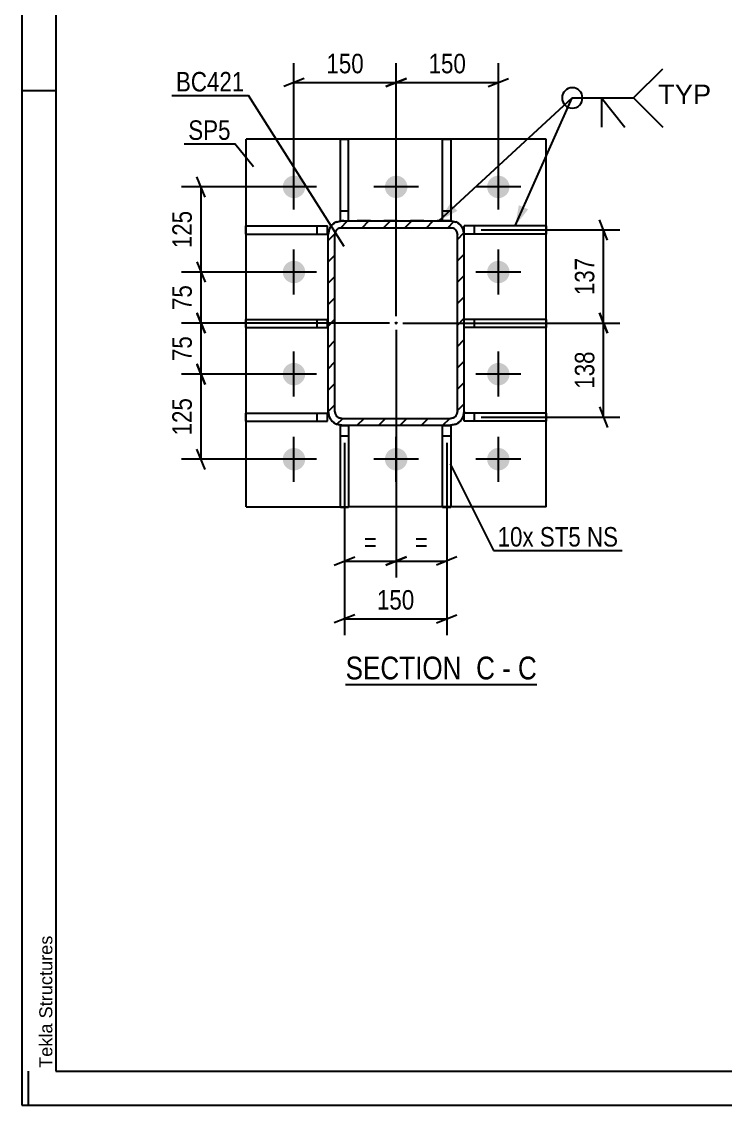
# Model space of a CAD drawing. Header units: millimetres. Extents: x -107 to 734, y -429 to 165.
# Drawn here: x -106.6 to -3.3, y -428.7 to -269.5 of the extents above; entities that cross this region are included whole.
import ezdxf

# ---------------------------------------------------------------- set-up
doc = ezdxf.new("R2010")
doc.units = ezdxf.units.MM
doc.linetypes.add('DXK_LINE_DOT2', pattern=[3.9198, 1.9599, -1.9599])
doc.linetypes.add('DXK_LINE_DOT3', pattern=[5.9187, 2.979, -0.9799, 0.9799, -0.9799])
doc.styles.add('Arial', font='ARIAL.TTF', dxfattribs={"height": 0.2})
doc.styles.add('Arial Narrow', font='ARIALN.TTF', dxfattribs={"height": 0.2})

# ---------------------------------------------------------------- blocks, each defined once
blk = doc.blocks.new('Unknown-761544594-1163')
at = {"color": 5, "linetype": 'Continuous'}
for p, q in [((-106.6, 165.33), (-106.6, -428.67)), ((-101.6, 160.33), (-101.6, -423.67)), ((-101.6, -279.67), (-106.6, -279.67)), ((-105.6, -428.67), (-105.6, -423.67)), ((-101.6, -423.67), (729.4, -423.67)), ((-106.6, -428.67), (734.4, -428.67))]:
    blk.add_line(p, q, dxfattribs=at)
at = {"color": 174, "linetype": 'Continuous', "style": 'Arial'}
blk.add_text('Tekla Structures', height=1.9102, rotation=90, dxfattribs=at).set_placement((-102.1, -423.17))
blk = doc.blocks.new('Unknown-761544594-12 - 11174')
at = {"color": 6, "linetype": 'Continuous'}
blk.add_line((-59.04, -366.85), (-30.97, -366.85), dxfattribs=at)
at = {"color": 0, "linetype": 'Continuous'}
for points in [[(-40.93, -366.1), (-40.93, -362.6), (-59.04, -362.6), (-59.04, -366.1)], [(-37.11, -366.1), (-37.11, -362.6), (-39.88, -362.6), (-39.88, -366.1)], [(-34.79, -366.1), (-34.79, -362.6), (-36.06, -362.6), (-36.06, -366.1)], [(-30.97, -366.1), (-30.97, -362.6), (-33.74, -362.6), (-33.74, -366.1)]]:
    blk.add_wipeout(points, dxfattribs=at)
at = {"color": 7, "linetype": 'Continuous', "style": 'Arial Narrow'}
for s, p in [('SECTION ', (-59.04, -366.1)), ('C', (-39.88, -366.1)), ('C', (-33.74, -366.1)), ('-', (-36.06, -366.1))]:
    blk.add_text(s, height=3.34, dxfattribs=at).set_placement(p)
blk = doc.blocks.new('Part-761544594-11229 - 11174')
at = {"color": 2, "linetype": 'Continuous'}
for p, q in [((-73.7, -314.43), (-73.7, -313.23)), ((-73.7, -313.23), (-61.7, -313.23)), ((-61.7, -314.43), (-61.7, -313.23)), ((-73.7, -314.43), (-61.7, -314.43))]:
    blk.add_line(p, q, dxfattribs=at)
at = {"color": 7, "linetype": 'DXK_LINE_DOT2'}
blk.add_line((-63.2, -314.43), (-63.2, -313.23), dxfattribs=at)
blk = doc.blocks.new('Part-761544594-11226 - 11174')
at = {"color": 2, "linetype": 'Continuous'}
for p, q in [((-59.8, -340.83), (-59.8, -328.83)), ((-59.8, -328.83), (-58.6, -328.83)), ((-58.6, -328.83), (-58.6, -340.83)), ((-58.6, -340.83), (-59.8, -340.83))]:
    blk.add_line(p, q, dxfattribs=at)
at = {"color": 7, "linetype": 'DXK_LINE_DOT2'}
blk.add_line((-59.8, -330.33), (-58.6, -330.33), dxfattribs=at)
blk = doc.blocks.new('Part-761544594-11210 - 11174')
at = {"linetype": 'Continuous'}
h = blk.add_hatch(dxfattribs=at)
h.set_pattern_fill('', scale=0.7, style=0, pattern_type=0)
h.set_pattern_definition([(45, (-61.6186, -326.7629), (-1.57154, 1.57154), [])])
h.paths.add_polyline_path([(-61.62, -300.76), (-61.62, -326.76), (-61.47, -327.53), (-61.03, -328.18), (-60.38, -328.61), (-59.62, -328.76), (-43.62, -328.76), (-42.85, -328.61), (-42.2, -328.18), (-41.77, -327.53), (-41.62, -326.76), (-41.62, -300.76), (-41.77, -300), (-42.2, -299.35), (-42.85, -298.92), (-43.62, -298.76), (-59.62, -298.76), (-60.38, -298.92), (-61.03, -299.35), (-61.47, -300)])
h.paths.add_polyline_path([(-60.33, -300.06), (-60, -299.84), (-59.62, -299.76), (-43.62, -299.76), (-43.24, -299.84), (-42.91, -300.06), (-42.69, -300.38), (-42.62, -300.76), (-42.62, -326.76), (-42.69, -327.15), (-42.91, -327.47), (-43.24, -327.69), (-43.62, -327.76), (-59.62, -327.76), (-60, -327.69), (-60.33, -327.47), (-60.54, -327.15), (-60.62, -326.76), (-60.62, -300.76), (-60.54, -300.38)])
blk.add_hatch(color=30, dxfattribs=at).paths.add_polyline_path([(-51.62, -313.86, -1), (-51.62, -313.66, -1)])
at = {"color": 7, "linetype": 'DXK_LINE_DOT2'}
for p, q in [((-60.38, -298.92), (-59.62, -298.76)), ((-43.62, -298.76), (-59.62, -298.76)), ((-43.62, -298.76), (-42.85, -298.92)), ((-61.62, -300.76), (-61.47, -300)), ((-61.62, -326.76), (-61.62, -300.76)), ((-60.54, -300.38), (-60.62, -300.76)), ((-60.62, -326.76), (-60.62, -300.76)), ((-59.62, -299.76), (-60, -299.84)), ((-59.62, -299.76), (-43.62, -299.76)), ((-43.24, -299.84), (-43.62, -299.76)), ((-42.62, -300.76), (-42.69, -300.38)), ((-42.62, -326.76), (-42.62, -300.76)), ((-41.77, -300), (-41.62, -300.76)), ((-41.62, -326.76), (-41.62, -300.76)), ((-61.47, -327.53), (-61.62, -326.76)), ((-60.62, -326.76), (-60.54, -327.15)), ((-60, -327.69), (-59.62, -327.76)), ((-59.62, -327.76), (-43.62, -327.76)), ((-43.62, -327.76), (-43.24, -327.69)), ((-42.69, -327.15), (-42.62, -326.76)), ((-41.62, -326.76), (-41.77, -327.53)), ((-59.62, -328.76), (-60.38, -328.61)), ((-59.62, -328.76), (-43.62, -328.76)), ((-42.85, -328.61), (-43.62, -328.76))]:
    blk.add_line(p, q, dxfattribs=at)
at = {"color": 2, "linetype": 'Continuous'}
for p, q in [((-59.62, -298.76), (-60.38, -298.92)), ((-59.62, -298.76), (-43.62, -298.76)), ((-42.85, -298.92), (-43.62, -298.76)), ((-61.47, -300), (-61.62, -300.76)), ((-61.62, -326.76), (-61.62, -300.76)), ((-60.62, -300.76), (-60.54, -300.38)), ((-60.62, -326.76), (-60.62, -300.76)), ((-60, -299.84), (-59.62, -299.76)), ((-59.62, -299.76), (-43.62, -299.76)), ((-43.62, -299.76), (-43.24, -299.84)), ((-42.69, -300.38), (-42.62, -300.76)), ((-42.62, -326.76), (-42.62, -300.76)), ((-41.62, -300.76), (-41.77, -300)), ((-41.62, -326.76), (-41.62, -300.76)), ((-61.62, -326.76), (-61.47, -327.53)), ((-60.54, -327.15), (-60.62, -326.76)), ((-59.62, -327.76), (-60, -327.69)), ((-59.62, -327.76), (-43.62, -327.76)), ((-43.24, -327.69), (-43.62, -327.76)), ((-42.62, -326.76), (-42.69, -327.15)), ((-41.77, -327.53), (-41.62, -326.76)), ((-60.38, -328.61), (-59.62, -328.76)), ((-59.62, -328.76), (-43.62, -328.76)), ((-43.62, -328.76), (-42.85, -328.61))]:
    blk.add_line(p, q, dxfattribs=at)
at = {"color": 7, "linetype": 'DXK_LINE_DOT3'}
blk.add_line((-51.62, -313.76), (-51.62, -313.76), dxfattribs=at)
at = {"color": 30, "linetype": 'DXK_LINE_DOT3'}
blk.add_line((-51.62, -313.76), (-51.62, -313.76), dxfattribs=at)
at = {"color": 30, "linetype": 'Continuous'}
blk.add_circle((-51.62, -313.76), 0.1, dxfattribs=at)
at = {"color": 7, "linetype": 'DXK_LINE_DOT2'}
for centre, radius, start, end in [((-59.62, -300.76), 2, 112.5, 157.5), ((-43.62, -300.76), 2, 22.5, 67.5), ((-59.62, -300.76), 1, 112.5, 157.5), ((-43.62, -300.76), 1, 22.5, 67.5), ((-59.62, -326.76), 2, 202.5, 247.5), ((-59.62, -326.76), 1, 202.5, 247.5), ((-43.62, -326.76), 1, 292.5, 337.5), ((-43.62, -326.76), 2, 292.5, 337.5)]:
    blk.add_arc(centre, radius, start, end, dxfattribs=at)
at = {"color": 2, "linetype": 'Continuous'}
for centre, radius, start, end in [((-59.62, -300.76), 2, 112.5, 157.5), ((-43.62, -300.76), 2, 22.5, 67.5), ((-59.62, -300.76), 1, 112.5, 157.5), ((-43.62, -300.76), 1, 22.5, 67.5), ((-59.62, -326.76), 2, 202.5, 247.5), ((-59.62, -326.76), 1, 202.5, 247.5), ((-43.62, -326.76), 1, 292.5, 337.5), ((-43.62, -326.76), 2, 292.5, 337.5)]:
    blk.add_arc(centre, radius, start, end, dxfattribs=at)
blk = doc.blocks.new('Part-761544594-11230 - 11174')
at = {"color": 2, "linetype": 'Continuous'}
for p, q in [((-73.7, -300.68), (-73.7, -299.48)), ((-73.7, -299.48), (-61.7, -299.48)), ((-73.7, -300.68), (-61.7, -300.68)), ((-61.7, -300.68), (-61.7, -299.48))]:
    blk.add_line(p, q, dxfattribs=at)
at = {"color": 7, "linetype": 'DXK_LINE_DOT2'}
blk.add_line((-63.2, -300.68), (-63.2, -299.48), dxfattribs=at)
blk = doc.blocks.new('Part-761544594-11214 - 11174')
at = {"color": 2, "linetype": 'Continuous'}
for p, q in [((-29.62, -286.76), (-73.62, -286.76)), ((-73.62, -299.48), (-73.62, -286.76)), ((-29.62, -340.76), (-29.62, -286.76)), ((-73.62, -313.23), (-73.62, -300.68)), ((-73.62, -326.98), (-73.62, -314.43)), ((-73.62, -340.76), (-73.62, -328.18)), ((-73.62, -340.76), (-59.8, -340.76)), ((-44.8, -340.76), (-58.6, -340.76)), ((-29.62, -340.76), (-43.6, -340.76))]:
    blk.add_line(p, q, dxfattribs=at)
at = {"color": 7, "linetype": 'DXK_LINE_DOT2'}
for p, q in [((-73.62, -300.68), (-73.62, -299.48)), ((-73.62, -314.43), (-73.62, -313.23)), ((-73.62, -328.18), (-73.62, -326.98)), ((-59.8, -340.76), (-58.6, -340.76)), ((-43.6, -340.76), (-44.8, -340.76))]:
    blk.add_line(p, q, dxfattribs=at)
blk = doc.blocks.new('Part-761544594-11225 - 11174')
at = {"color": 2, "linetype": 'Continuous'}
for p, q in [((-44.8, -340.83), (-44.8, -328.83)), ((-44.8, -328.83), (-43.6, -328.83)), ((-43.6, -328.83), (-43.6, -340.83)), ((-43.6, -340.83), (-44.8, -340.83))]:
    blk.add_line(p, q, dxfattribs=at)
at = {"color": 7, "linetype": 'DXK_LINE_DOT2'}
blk.add_line((-44.8, -330.33), (-43.6, -330.33), dxfattribs=at)
blk = doc.blocks.new('Part-761544594-11227 - 11174')
at = {"color": 2, "linetype": 'Continuous'}
for p, q in [((-44.8, -298.76), (-44.8, -286.76)), ((-44.8, -286.76), (-43.6, -286.76)), ((-43.6, -286.76), (-43.6, -298.76)), ((-43.6, -298.76), (-43.62, -298.76))]:
    blk.add_line(p, q, dxfattribs=at)
at = {"color": 7, "linetype": 'DXK_LINE_DOT2'}
for p, q in [((-44.8, -297.26), (-43.6, -297.26)), ((-43.6, -298.76), (-44.8, -298.76))]:
    blk.add_line(p, q, dxfattribs=at)
blk = doc.blocks.new('Part-761544594-11228 - 11174')
at = {"color": 2, "linetype": 'Continuous'}
for p, q in [((-59.8, -298.76), (-59.8, -286.76)), ((-59.8, -286.76), (-58.6, -286.76)), ((-58.6, -298.76), (-58.6, -286.76)), ((-59.8, -298.76), (-59.62, -298.76))]:
    blk.add_line(p, q, dxfattribs=at)
at = {"color": 7, "linetype": 'DXK_LINE_DOT2'}
for p, q in [((-59.8, -297.26), (-58.6, -297.26)), ((-59.62, -298.76), (-58.6, -298.76))]:
    blk.add_line(p, q, dxfattribs=at)
blk = doc.blocks.new('Part-761544594-11231 - 11174')
at = {"color": 2, "linetype": 'Continuous'}
for p, q in [((-73.7, -328.18), (-73.7, -326.98)), ((-73.7, -326.98), (-61.7, -326.98)), ((-61.7, -328.18), (-61.7, -326.98)), ((-73.7, -328.18), (-61.7, -328.18))]:
    blk.add_line(p, q, dxfattribs=at)
at = {"color": 7, "linetype": 'DXK_LINE_DOT2'}
blk.add_line((-63.2, -328.18), (-63.2, -326.98), dxfattribs=at)
blk = doc.blocks.new('Part-761544594-11232 - 11174')
at = {"color": 2, "linetype": 'Continuous'}
for p, q in [((-29.62, -313.23), (-41.62, -313.23)), ((-29.62, -313.23), (-29.62, -314.43)), ((-29.62, -314.43), (-41.62, -314.43))]:
    blk.add_line(p, q, dxfattribs=at)
at = {"color": 7, "linetype": 'DXK_LINE_DOT2'}
for p, q in [((-41.62, -314.43), (-41.62, -313.23)), ((-40.12, -314.43), (-40.12, -313.23))]:
    blk.add_line(p, q, dxfattribs=at)
blk = doc.blocks.new('Part-761544594-11233 - 11174')
at = {"color": 2, "linetype": 'Continuous'}
for p, q in [((-29.62, -299.48), (-41.62, -299.48)), ((-41.62, -300.68), (-41.62, -299.48)), ((-29.62, -300.68), (-41.62, -300.68)), ((-29.62, -299.48), (-29.62, -300.68))]:
    blk.add_line(p, q, dxfattribs=at)
at = {"color": 7, "linetype": 'DXK_LINE_DOT2'}
blk.add_line((-40.12, -300.68), (-40.12, -299.48), dxfattribs=at)
blk = doc.blocks.new('Part-761544594-11234 - 11174')
at = {"color": 2, "linetype": 'Continuous'}
for p, q in [((-29.62, -326.98), (-41.62, -326.98)), ((-41.62, -328.18), (-41.62, -326.98)), ((-29.62, -326.98), (-29.62, -328.18)), ((-29.62, -328.18), (-41.62, -328.18))]:
    blk.add_line(p, q, dxfattribs=at)
at = {"color": 7, "linetype": 'DXK_LINE_DOT2'}
blk.add_line((-40.12, -328.18), (-40.12, -326.98), dxfattribs=at)
blk = doc.blocks.new('Bolt-761544594-11280 - 11174')
at = {"linetype": 'Continuous'}
for points in [[(-68.27, -293.76, -1), (-64.97, -293.76, -1)], [(-53.27, -293.76, -1), (-49.97, -293.76, -1)], [(-38.27, -293.76, -1), (-34.97, -293.76, -1)], [(-68.27, -306.26, -1), (-64.97, -306.26, -1)], [(-38.27, -306.26, -1), (-34.97, -306.26, -1)], [(-68.27, -321.26, -1), (-64.97, -321.26, -1)], [(-38.27, -321.26, -1), (-34.97, -321.26, -1)], [(-68.27, -333.76, -1), (-64.97, -333.76, -1)], [(-53.27, -333.76, -1), (-49.97, -333.76, -1)], [(-38.27, -333.76, -1), (-34.97, -333.76, -1)]]:
    blk.add_hatch(color=1, dxfattribs=at).paths.add_polyline_path(points)
at = {"color": 1, "linetype": 'Continuous'}
for p, q in [((-66.62, -297.06), (-66.62, -290.46)), ((-51.62, -297.06), (-51.62, -290.46)), ((-36.62, -297.06), (-36.62, -290.46)), ((-63.32, -293.76), (-69.92, -293.76)), ((-48.32, -293.76), (-54.92, -293.76)), ((-33.32, -293.76), (-39.92, -293.76)), ((-66.62, -309.56), (-66.62, -302.96)), ((-36.62, -309.56), (-36.62, -302.96)), ((-63.32, -306.26), (-69.92, -306.26)), ((-33.32, -306.26), (-39.92, -306.26)), ((-66.62, -324.56), (-66.62, -317.96)), ((-36.62, -324.56), (-36.62, -317.96)), ((-63.32, -321.26), (-69.92, -321.26)), ((-33.32, -321.26), (-39.92, -321.26)), ((-66.62, -337.06), (-66.62, -330.46)), ((-51.62, -337.06), (-51.62, -330.46)), ((-36.62, -337.06), (-36.62, -330.46)), ((-63.32, -333.76), (-69.92, -333.76)), ((-48.32, -333.76), (-54.92, -333.76)), ((-33.32, -333.76), (-39.92, -333.76))]:
    blk.add_line(p, q, dxfattribs=at)
blk = doc.blocks.new('StraightDimension-761544594-16588 - 11174')
at = {"color": 7, "linetype": 'Continuous'}
for p, q in [((-80.87, -312.26), (-79.67, -315.26)), ((-52.62, -313.76), (-83.12, -313.76)), ((-80.27, -321.26), (-80.27, -313.76)), ((-79.67, -322.76), (-80.87, -319.76)), ((-67.62, -321.26), (-83.12, -321.26))]:
    blk.add_line(p, q, dxfattribs=at)
at = {"color": 0}
blk.add_wipeout([(-81.02, -315.08), (-85.22, -315.08), (-85.22, -319.94), (-81.02, -319.94)], dxfattribs=at)
at = {"color": 3, "style": 'Arial Narrow'}
blk.add_text('75', height=2.863, rotation=90.0002, dxfattribs=at).set_placement((-81.62, -319.34))
blk = doc.blocks.new('StraightDimension-761544594-16587 - 11174')
at = {"color": 7, "linetype": 'Continuous'}
for p, q in [((-80.87, -304.76), (-79.67, -307.76)), ((-67.62, -306.26), (-83.12, -306.26)), ((-80.27, -313.76), (-80.27, -306.26)), ((-79.67, -315.26), (-80.87, -312.26)), ((-52.62, -313.76), (-83.12, -313.76))]:
    blk.add_line(p, q, dxfattribs=at)
at = {"color": 0}
blk.add_wipeout([(-81.02, -307.58), (-85.22, -307.58), (-85.22, -312.44), (-81.02, -312.44)], dxfattribs=at)
at = {"color": 3, "style": 'Arial Narrow'}
blk.add_text('75', height=2.863, rotation=90.0002, dxfattribs=at).set_placement((-81.62, -311.84))
blk = doc.blocks.new('StraightDimension-761544594-12909 - 11174')
at = {"color": 7, "linetype": 'Continuous'}
for p, q in [((-66.62, -292.76), (-66.62, -275.57)), ((-51.62, -312.76), (-51.62, -275.57)), ((-65.12, -277.82), (-68.12, -279.02)), ((-66.62, -278.42), (-51.62, -278.42)), ((-53.12, -279.02), (-50.12, -277.82))]:
    blk.add_line(p, q, dxfattribs=at)
at = {"color": 0}
blk.add_wipeout([(-55.78, -277.67), (-55.78, -273.47), (-62.46, -273.47), (-62.46, -277.67)], dxfattribs=at)
at = {"color": 3, "style": 'Arial Narrow'}
blk.add_text('150', height=2.863, dxfattribs=at).set_placement((-61.86, -277.07))
blk = doc.blocks.new('StraightDimension-761544594-12865 - 11174')
at = {"color": 7, "linetype": 'Continuous'}
for p, q in [((-20.58, -301.58), (-21.78, -298.58)), ((-39.12, -300.08), (-18.78, -300.08)), ((-21.18, -313.76), (-21.18, -300.08)), ((-21.78, -312.26), (-20.58, -315.26)), ((-50.62, -313.76), (-18.78, -313.76))]:
    blk.add_line(p, q, dxfattribs=at)
at = {"color": 0}
blk.add_wipeout([(-21.93, -303.58), (-26.13, -303.58), (-26.13, -310.26), (-21.93, -310.26)], dxfattribs=at)
at = {"color": 3, "style": 'Arial Narrow'}
blk.add_text('137', height=2.863, rotation=90.0002, dxfattribs=at).set_placement((-22.53, -309.66))
blk = doc.blocks.new('StraightDimension-761544594-12866 - 11174')
at = {"color": 7, "linetype": 'Continuous'}
for p, q in [((-20.58, -315.26), (-21.78, -312.26)), ((-50.62, -313.76), (-18.78, -313.76)), ((-21.18, -327.58), (-21.18, -313.76)), ((-21.78, -326.08), (-20.58, -329.08)), ((-39.12, -327.58), (-18.78, -327.58))]:
    blk.add_line(p, q, dxfattribs=at)
at = {"color": 0}
blk.add_wipeout([(-21.93, -317.33), (-26.13, -317.33), (-26.13, -324.01), (-21.93, -324.01)], dxfattribs=at)
at = {"color": 3, "style": 'Arial Narrow'}
blk.add_text('138', height=2.863, rotation=90.0002, dxfattribs=at).set_placement((-22.53, -323.41))
blk = doc.blocks.new('StraightDimension-761544594-12908 - 11174')
at = {"color": 7, "linetype": 'Continuous'}
for p, q in [((-51.62, -312.76), (-51.62, -275.57)), ((-36.62, -292.76), (-36.62, -275.57)), ((-50.12, -277.82), (-53.12, -279.02)), ((-51.62, -278.42), (-36.62, -278.42)), ((-38.12, -279.02), (-35.12, -277.82))]:
    blk.add_line(p, q, dxfattribs=at)
at = {"color": 0}
blk.add_wipeout([(-40.78, -277.67), (-40.78, -273.47), (-47.46, -273.47), (-47.46, -277.67)], dxfattribs=at)
at = {"color": 3, "style": 'Arial Narrow'}
blk.add_text('150', height=2.863, dxfattribs=at).set_placement((-46.86, -277.07))
blk = doc.blocks.new('StraightDimension-761544594-12955 - 11174')
at = {"color": 7, "linetype": 'Continuous'}
for p, q in [((-51.62, -314.76), (-51.62, -351.12)), ((-44.2, -331.33), (-44.2, -351.12)), ((-53.12, -349.32), (-50.12, -348.12)), ((-42.7, -348.12), (-45.7, -349.32)), ((-51.62, -348.72), (-44.2, -348.72))]:
    blk.add_line(p, q, dxfattribs=at)
at = {"color": 0}
blk.add_wipeout([(-46.35, -347.97), (-46.35, -343.77), (-49.47, -343.77), (-49.47, -347.97)], dxfattribs=at)
at = {"color": 3, "style": 'Arial Narrow'}
blk.add_text('=', height=2.86, dxfattribs=at).set_placement((-48.87, -347.37))
blk = doc.blocks.new('StraightDimension-761544594-12956 - 11174')
at = {"color": 7, "linetype": 'Continuous'}
for p, q in [((-51.62, -314.76), (-51.62, -351.12)), ((-59.2, -331.33), (-59.2, -351.12)), ((-60.7, -349.32), (-57.7, -348.12)), ((-50.12, -348.12), (-53.12, -349.32)), ((-59.2, -348.72), (-51.62, -348.72))]:
    blk.add_line(p, q, dxfattribs=at)
at = {"color": 0}
blk.add_wipeout([(-53.85, -347.97), (-53.85, -343.77), (-56.97, -343.77), (-56.97, -347.97)], dxfattribs=at)
at = {"color": 3, "style": 'Arial Narrow'}
blk.add_text('=', height=2.86, dxfattribs=at).set_placement((-56.37, -347.37))
blk = doc.blocks.new('StraightDimension-761544594-12999 - 11174')
at = {"color": 7, "linetype": 'Continuous'}
for p, q in [((-59.2, -331.33), (-59.2, -359.6)), ((-44.2, -331.33), (-44.2, -359.6)), ((-57.7, -356.6), (-60.7, -357.8)), ((-59.2, -357.2), (-44.2, -357.2)), ((-45.7, -357.8), (-42.7, -356.6))]:
    blk.add_line(p, q, dxfattribs=at)
at = {"color": 0}
blk.add_wipeout([(-48.35, -356.45), (-48.35, -352.25), (-55.04, -352.25), (-55.04, -356.45)], dxfattribs=at)
at = {"color": 3, "style": 'Arial Narrow'}
blk.add_text('150', height=2.863, dxfattribs=at).set_placement((-54.44, -355.85))
blk = doc.blocks.new('StraightDimension-761544594-16586 - 11174')
at = {"color": 7, "linetype": 'Continuous'}
for p, q in [((-79.67, -295.26), (-80.87, -292.26)), ((-67.62, -293.76), (-83.12, -293.76)), ((-80.27, -306.26), (-80.27, -293.76)), ((-80.87, -304.76), (-79.67, -307.76)), ((-67.62, -306.26), (-83.12, -306.26))]:
    blk.add_line(p, q, dxfattribs=at)
at = {"color": 0}
blk.add_wipeout([(-81.02, -296.67), (-85.22, -296.67), (-85.22, -303.36), (-81.02, -303.36)], dxfattribs=at)
at = {"color": 3, "style": 'Arial Narrow'}
blk.add_text('125', height=2.863, rotation=90.0002, dxfattribs=at).set_placement((-81.62, -302.76))
blk = doc.blocks.new('StraightDimension-761544594-16589 - 11174')
at = {"color": 7, "linetype": 'Continuous'}
for p, q in [((-80.87, -319.76), (-79.67, -322.76)), ((-67.62, -321.26), (-83.12, -321.26)), ((-80.27, -333.76), (-80.27, -321.26)), ((-79.67, -335.26), (-80.87, -332.26)), ((-67.62, -333.76), (-83.12, -333.76))]:
    blk.add_line(p, q, dxfattribs=at)
at = {"color": 0}
blk.add_wipeout([(-81.02, -324.17), (-85.22, -324.17), (-85.22, -330.86), (-81.02, -330.86)], dxfattribs=at)
at = {"color": 3, "style": 'Arial Narrow'}
blk.add_text('125', height=2.863, rotation=90.0002, dxfattribs=at).set_placement((-81.62, -330.26))
blk = doc.blocks.new('MarkSet-761544594-13241 - 11174')
at = {"color": 0}
for points in [[(-31.43, -346.59), (-31.43, -343.59), (-36.73, -343.59), (-36.73, -346.59)], [(-24.51, -346.59), (-24.51, -343.59), (-30.53, -343.59), (-30.53, -346.59)], [(-19.04, -346.59), (-19.04, -343.59), (-23.61, -343.59), (-23.61, -346.59)]]:
    blk.add_wipeout(points, dxfattribs=at)
for points in [[(-31.43, -346.59), (-31.43, -343.59), (-36.73, -343.59), (-36.73, -346.59)], [(-24.51, -346.59), (-24.51, -343.59), (-30.53, -343.59), (-30.53, -346.59)], [(-19.04, -346.59), (-19.04, -343.59), (-23.61, -343.59), (-23.61, -346.59)]]:
    blk.add_wipeout(points, dxfattribs=at)
at = {"color": 30, "linetype": 'Continuous'}
for p, q in [((-43.71, -334.44), (-37.33, -347.19)), ((-37.33, -347.19), (-18.44, -347.19))]:
    blk.add_line(p, q, dxfattribs=at)
at = {"color": 3, "style": 'Arial Narrow'}
for s, p in [('10x', (-36.73, -346.59)), ('ST5', (-30.53, -346.59)), ('NS', (-23.61, -346.59))]:
    blk.add_text(s, height=2.863, dxfattribs=at).set_placement(p)
blk = doc.blocks.new('Mark-761544594-13043 - 11174')
at = {"color": 0}
blk.add_wipeout([(-73.9, -279.74), (-73.9, -276.74), (-83.95, -276.74), (-83.95, -279.74)], dxfattribs=at)
blk.add_wipeout([(-73.9, -279.74), (-73.9, -276.74), (-83.95, -276.74), (-83.95, -279.74)], dxfattribs=at)
at = {"color": 30, "linetype": 'Continuous'}
for p in [(-84.55, -280.34), (-59.24, -302.51)]:
    blk.add_line(p, (-73.3, -280.34), dxfattribs=at)
at = {"color": 3, "style": 'Arial Narrow'}
blk.add_text('BC421', height=2.863, dxfattribs=at).set_placement((-83.95, -279.74))
blk = doc.blocks.new('Mark-761544594-13264 - 11174')
at = {"color": 0}
blk.add_wipeout([(-75.93, -286.85), (-75.93, -283.85), (-82.14, -283.85), (-82.14, -286.85)], dxfattribs=at)
blk.add_wipeout([(-75.93, -286.85), (-75.93, -283.85), (-82.14, -283.85), (-82.14, -286.85)], dxfattribs=at)
at = {"color": 30, "linetype": 'Continuous'}
for p in [(-82.74, -287.45), (-72.55, -290.81)]:
    blk.add_line(p, (-75.33, -287.45), dxfattribs=at)
at = {"color": 3, "style": 'Arial Narrow'}
blk.add_text('SP5', height=2.863, dxfattribs=at).set_placement((-82.14, -286.85))
blk = doc.blocks.new('WeldMark-761544594-13309 - 11174')
at = {"linetype": 'Continuous'}
for points in [[(-42.64, -297.28), (-45.36, -298.76), (-43.66, -296.18)], [(-32.24, -297.05), (-34.15, -299.48), (-33.61, -296.44)]]:
    blk.add_hatch(color=30, dxfattribs=at).paths.add_polyline_path(points)
at = {"color": 30, "linetype": 'Continuous'}
for p, q in [((-45.36, -298.76), (-25.76, -280.69)), ((-34.15, -299.48), (-25.76, -280.69)), ((-25.76, -280.69), (-16.76, -280.69))]:
    blk.add_line(p, q, dxfattribs=at)
at = {"color": 3, "linetype": 'Continuous'}
for q in [(-18.05, -284.98), (-21.48, -284.98)]:
    blk.add_line((-21.48, -280.69), q, dxfattribs=at)
for start, end in [(90, 270), (270, 90)]:
    blk.add_arc((-25.76, -280.69), 1.5, start, end, dxfattribs=at)
at = {"color": 0, "linetype": 'Continuous'}
blk.add_wipeout([(-5.39, -281.59), (-5.39, -278.59), (-13.16, -278.59), (-13.16, -281.59)], dxfattribs=at)
blk.add_wipeout([(-5.39, -281.59), (-5.39, -278.59), (-13.16, -278.59), (-13.16, -281.59)], dxfattribs=at)
at = {"color": 3, "linetype": 'Continuous'}
for q in [(-12.48, -276.41), (-12.48, -284.98)]:
    blk.add_line((-16.76, -280.69), q, dxfattribs=at)
at = {"color": 3, "linetype": 'Continuous', "style": 'Arial'}
blk.add_text('TYP', height=2.865, dxfattribs=at).set_placement((-13.16, -281.59))

msp = doc.modelspace()

# ---------------------------------------------------------------- block references
for name in ['Unknown-761544594-1163', 'Part-761544594-11214 - 11174', 'Part-761544594-11228 - 11174', 'Part-761544594-11227 - 11174', 'Bolt-761544594-11280 - 11174', 'Part-761544594-11210 - 11174', 'Part-761544594-11230 - 11174', 'Part-761544594-11233 - 11174', 'Part-761544594-11229 - 11174', 'Part-761544594-11232 - 11174', 'Part-761544594-11231 - 11174', 'Part-761544594-11234 - 11174', 'Part-761544594-11226 - 11174', 'Part-761544594-11225 - 11174']:
    msp.add_blockref(name, (0, 0))

# ---------------------------------------------------------------- next in the draw order: block references
for name in ['StraightDimension-761544594-16588 - 11174', 'Unknown-761544594-12 - 11174']:
    msp.add_blockref(name, (0, 0))

# ---------------------------------------------------------------- next in the draw order: block references
for name in ['StraightDimension-761544594-16587 - 11174', 'StraightDimension-761544594-16589 - 11174']:
    msp.add_blockref(name, (0, 0))

# ---------------------------------------------------------------- next in the draw order: block references
msp.add_blockref('StraightDimension-761544594-12909 - 11174', (0, 0))

# ---------------------------------------------------------------- next in the draw order: block references
for name in ['StraightDimension-761544594-16586 - 11174', 'StraightDimension-761544594-12865 - 11174']:
    msp.add_blockref(name, (0, 0))

# ---------------------------------------------------------------- next in the draw order: block references
for name in ['Mark-761544594-13043 - 11174', 'StraightDimension-761544594-12866 - 11174']:
    msp.add_blockref(name, (0, 0))

# ---------------------------------------------------------------- next in the draw order: block references
for name in ['StraightDimension-761544594-12908 - 11174', 'Mark-761544594-13264 - 11174', 'StraightDimension-761544594-12955 - 11174']:
    msp.add_blockref(name, (0, 0))

# ---------------------------------------------------------------- next in the draw order: block references
for name in ['WeldMark-761544594-13309 - 11174', 'StraightDimension-761544594-12956 - 11174']:
    msp.add_blockref(name, (0, 0))

# ---------------------------------------------------------------- next in the draw order: block references
msp.add_blockref('StraightDimension-761544594-12999 - 11174', (0, 0))

# ---------------------------------------------------------------- next in the draw order: block references
msp.add_blockref('MarkSet-761544594-13241 - 11174', (0, 0))

doc.saveas('drawing.dxf')
